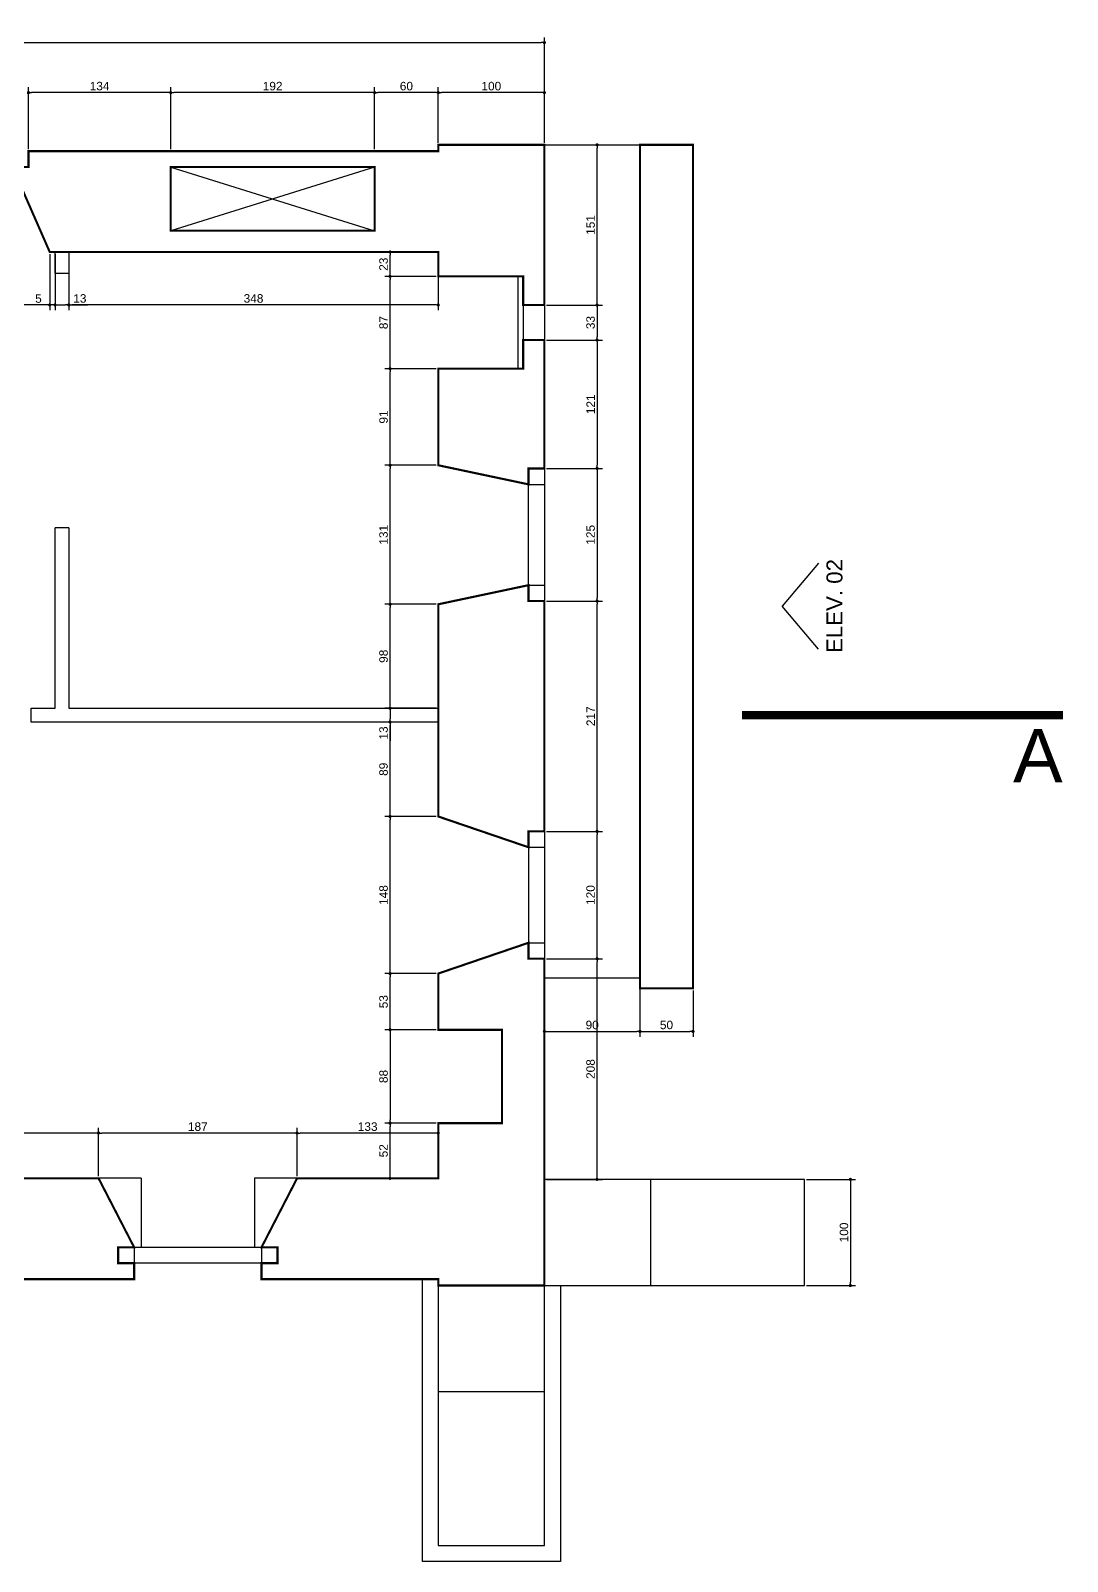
# Model space of a CAD drawing. Extents: x -6493 to 6606, y -1422 to 11651.
# Drawn here: x 396 to 1373, y 2319 to 3761 of the extents above; entities that cross this region are included whole.
import ezdxf

# ---------------------------------------------------------------- set-up
doc = ezdxf.new("R2010")
doc.units = 0
doc.header["$PDMODE"] = 35
doc.linetypes.add('CENTER2', pattern=[28.575, 19.05, -3.175, 3.175, -3.175])
doc.layers.get('0').update_dxf_attribs({"linetype": 'CONTINUOUS'})
doc.layers.get('DEFPOINTS').update_dxf_attribs({"linetype": 'CONTINUOUS'})
for name, color, linetype in [('COTA', 7, 'CONTINUOUS'), ('PAREDE', 7, 'CONTINUOUS'), ('PAREDE_FINA', 7, 'CONTINUOUS')]:
    doc.layers.add(name, color=color, linetype=linetype)
doc.styles.add('TEXTO', font='ARIAL.TTF')
doc.dimstyles.new('COTA', dxfattribs={"dimtxt": 8, "dimasz": 3, "dimexe": 5, "dimexo": 2, "dimgap": 2, "dimtad": 1, "dimdec": 1, "dimdsep": 46, "dimtxsty": 'TEXTO', "dimblk1": 'DOT', "dimblk2": 'DOT', "dimsah": 1, "dimcen": 0, "dimclrd": 256, "dimclre": 256, "dimclrt": 256, "dimadec": 0, "dimazin": 0, "dimtfac": 1, "dimtdec": 4, "dimtmove": 0, "dimatfit": 3, "dimldrblk": 'DOT', "dimfxl": 1, "dimtolj": 1, "dimtzin": 0, "dimarcsym": 0})

# ---------------------------------------------------------------- blocks, each defined once
blk = doc.blocks.new('_DOT')
at = {"color": 0, "linetype": 'ByBlock'}
blk.add_line((-0.5, 0), (-1, 0), dxfattribs=at)
at = {"color": 0, "linetype": 'ByBlock', "const_width": 0.5}
blk.add_lwpolyline([(-0.25, 0, 1), (0.25, 0, 1)], format="xyb", close=True, dxfattribs=at)
blk = doc.blocks.new('*D65')
at = {"layer": 'COTA', "lineweight": -2}
for p, q in [((970, 2856.8), (970, 2813.2)), ((1020, 2856.8), (1020, 2813.2)), ((973, 2818.2), (1017, 2818.2))]:
    blk.add_line(p, q, dxfattribs=at)
at = {"layer": 'DEFPOINTS', "color": 0}
for p in [(970, 2858.8), (1020, 2858.8), (1020, 2818.2)]:
    blk.add_point(p, dxfattribs=at)
at = {"layer": 'COTA', "lineweight": -2, "xscale": 3, "yscale": 3, "zscale": 3, "rotation": 180}
blk.add_blockref('_DOT', (970, 2818.2), dxfattribs=at)
at = {"layer": 'COTA', "lineweight": -2, "xscale": 3, "yscale": 3, "zscale": 3}
blk.add_blockref('_DOT', (1020, 2818.2), dxfattribs=at)
at = {"layer": 'COTA', "insert": (995, 2824.3), "char_height": 8, "attachment_point": 5, "style": 'TEXTO'}
blk.add_mtext('\\A1;50', dxfattribs=at)
blk = doc.blocks.new('*D64')
at = {"layer": 'COTA', "lineweight": -2}
for p, q in [((880, 2886.8), (880, 2813.2)), ((970, 2866.8), (970, 2813.2)), ((883, 2818.2), (967, 2818.2))]:
    blk.add_line(p, q, dxfattribs=at)
at = {"layer": 'DEFPOINTS', "color": 0}
for p in [(880, 2888.8), (970, 2868.8), (970, 2818.2)]:
    blk.add_point(p, dxfattribs=at)
at = {"layer": 'COTA', "lineweight": -2, "xscale": 3, "yscale": 3, "zscale": 3, "rotation": 180}
blk.add_blockref('_DOT', (880, 2818.2), dxfattribs=at)
at = {"layer": 'COTA', "lineweight": -2, "xscale": 3, "yscale": 3, "zscale": 3}
blk.add_blockref('_DOT', (970, 2818.2), dxfattribs=at)
at = {"layer": 'COTA', "insert": (925, 2824.3), "char_height": 8, "attachment_point": 5, "style": 'TEXTO'}
blk.add_mtext('\\A1;90', dxfattribs=at)
blk = doc.blocks.new('*D117')
at = {"layer": 'COTA', "lineweight": -2}
for p, q in [((778, 3220.8), (729.6, 3220.8)), ((734.6, 3125.8), (734.6, 3217.8)), ((778, 3122.8), (729.6, 3122.8))]:
    blk.add_line(p, q, dxfattribs=at)
at = {"layer": 'DEFPOINTS', "color": 0}
for p in [(734.6, 3220.8), (780, 3220.8), (780, 3122.8)]:
    blk.add_point(p, dxfattribs=at)
at = {"layer": 'COTA', "lineweight": -2, "xscale": 3, "yscale": 3, "zscale": 3}
for p, rotation in [((734.6, 3220.8), 90), ((734.6, 3122.8), 270)]:
    blk.add_blockref('_DOT', p, dxfattribs=dict(at, rotation=rotation))
at = {"layer": 'COTA', "insert": (728.5, 3171.8), "char_height": 8, "attachment_point": 5, "rotation": 90, "style": 'TEXTO'}
blk.add_mtext('\\A1;98', dxfattribs=at)
blk = doc.blocks.new('*D109')
at = {"layer": 'COTA', "lineweight": -2}
for p, q in [((882, 3223.8), (934.6, 3223.8)), ((929.6, 3009.8), (929.6, 3220.8)), ((882, 3006.8), (934.6, 3006.8))]:
    blk.add_line(p, q, dxfattribs=at)
at = {"layer": 'DEFPOINTS', "color": 0}
for p in [(880, 3223.8), (929.6, 3223.8), (880, 3006.8)]:
    blk.add_point(p, dxfattribs=at)
at = {"layer": 'COTA', "lineweight": -2, "xscale": 3, "yscale": 3, "zscale": 3}
for p, rotation in [((929.6, 3223.8), 90), ((929.6, 3006.8), 270)]:
    blk.add_blockref('_DOT', p, dxfattribs=dict(at, rotation=rotation))
at = {"layer": 'COTA', "insert": (923.6, 3115.3), "char_height": 8, "attachment_point": 5, "rotation": 90, "style": 'TEXTO'}
blk.add_mtext('\\A1;217', dxfattribs=at)
blk = doc.blocks.new('*D135')
at = {"layer": 'COTA', "lineweight": -2}
for p, q in [((647, 2681.8), (647, 2727.5)), ((780, 2681.8), (780, 2727.5)), ((777, 2722.5), (650, 2722.5))]:
    blk.add_line(p, q, dxfattribs=at)
at = {"layer": 'DEFPOINTS', "color": 0}
for p in [(647, 2722.5), (647, 2679.8), (780, 2679.8)]:
    blk.add_point(p, dxfattribs=at)
at = {"layer": 'COTA', "lineweight": -2, "xscale": 3, "yscale": 3, "zscale": 3, "rotation": 180}
blk.add_blockref('_DOT', (647, 2722.5), dxfattribs=at)
at = {"layer": 'COTA', "lineweight": -2, "xscale": 3, "yscale": 3, "zscale": 3}
blk.add_blockref('_DOT', (780, 2722.5), dxfattribs=at)
at = {"layer": 'COTA', "insert": (713.5, 2728.5), "char_height": 8, "attachment_point": 5, "style": 'TEXTO'}
blk.add_mtext('\\A1;133', dxfattribs=at)
blk = doc.blocks.new('*D106')
at = {"layer": 'COTA', "lineweight": -2}
for p, q in [((1127, 2678.8), (1173.2, 2678.8)), ((1168.2, 2675.8), (1168.2, 2581.8)), ((1127, 2578.8), (1173.2, 2578.8))]:
    blk.add_line(p, q, dxfattribs=at)
at = {"layer": 'DEFPOINTS', "color": 0}
for p in [(1125, 2678.8), (1125, 2578.8), (1168.2, 2578.8)]:
    blk.add_point(p, dxfattribs=at)
at = {"layer": 'COTA', "lineweight": -2, "xscale": 3, "yscale": 3, "zscale": 3}
for p, rotation in [((1168.2, 2678.8), 90), ((1168.2, 2578.8), 270)]:
    blk.add_blockref('_DOT', p, dxfattribs=dict(at, rotation=rotation))
at = {"layer": 'COTA', "insert": (1162.2, 2628.8), "char_height": 8, "attachment_point": 5, "rotation": 90, "style": 'TEXTO'}
blk.add_mtext('\\A1;100', dxfattribs=at)
blk = doc.blocks.new('*D115')
at = {"layer": 'COTA', "lineweight": -2}
for p, q in [((778, 3020.8), (729.6, 3020.8)), ((734.6, 2875.8), (734.6, 3017.8)), ((778, 2872.8), (729.6, 2872.8))]:
    blk.add_line(p, q, dxfattribs=at)
at = {"layer": 'DEFPOINTS', "color": 0}
for p in [(734.6, 3020.8), (780, 3020.8), (780, 2872.8)]:
    blk.add_point(p, dxfattribs=at)
at = {"layer": 'COTA', "lineweight": -2, "xscale": 3, "yscale": 3, "zscale": 3}
for p, rotation in [((734.6, 3020.8), 90), ((734.6, 2872.8), 270)]:
    blk.add_blockref('_DOT', p, dxfattribs=dict(at, rotation=rotation))
at = {"layer": 'COTA', "insert": (728.5, 2946.8), "char_height": 8, "attachment_point": 5, "rotation": 90, "style": 'TEXTO'}
blk.add_mtext('\\A1;148', dxfattribs=at)
blk = doc.blocks.new('*D108')
at = {"layer": 'COTA', "lineweight": -2}
for p, q in [((882, 3006.8), (934.6, 3006.8)), ((929.6, 2889.8), (929.6, 3003.8)), ((882, 2886.8), (934.6, 2886.8))]:
    blk.add_line(p, q, dxfattribs=at)
at = {"layer": 'DEFPOINTS', "color": 0}
for p in [(880, 3006.8), (929.6, 3006.8), (880, 2886.8)]:
    blk.add_point(p, dxfattribs=at)
at = {"layer": 'COTA', "lineweight": -2, "xscale": 3, "yscale": 3, "zscale": 3}
for p, rotation in [((929.6, 3006.8), 90), ((929.6, 2886.8), 270)]:
    blk.add_blockref('_DOT', p, dxfattribs=dict(at, rotation=rotation))
at = {"layer": 'COTA', "insert": (923.5, 2946.8), "char_height": 8, "attachment_point": 5, "rotation": 90, "style": 'TEXTO'}
blk.add_mtext('\\A1;120', dxfattribs=at)
blk = doc.blocks.new('*D107')
at = {"layer": 'COTA', "lineweight": -2}
for p, q in [((882, 2886.8), (934.6, 2886.8)), ((929.6, 2681.8), (929.6, 2883.8)), ((882, 2678.8), (934.6, 2678.8))]:
    blk.add_line(p, q, dxfattribs=at)
at = {"layer": 'DEFPOINTS', "color": 0}
for p in [(880, 2886.8), (929.6, 2886.8), (880, 2678.8)]:
    blk.add_point(p, dxfattribs=at)
at = {"layer": 'COTA', "lineweight": -2, "xscale": 3, "yscale": 3, "zscale": 3}
for p, rotation in [((929.6, 2886.8), 90), ((929.6, 2678.8), 270)]:
    blk.add_blockref('_DOT', p, dxfattribs=dict(at, rotation=rotation))
at = {"layer": 'COTA', "insert": (923.5, 2782.8), "char_height": 8, "attachment_point": 5, "rotation": 90, "style": 'TEXTO'}
blk.add_mtext('\\A1;208', dxfattribs=at)
blk = doc.blocks.new('*D113')
at = {"layer": 'COTA', "lineweight": -2}
for p, q in [((778, 2819.8), (729.6, 2819.8)), ((734.6, 2816.8), (734.6, 2734.8)), ((778, 2731.8), (729.6, 2731.8))]:
    blk.add_line(p, q, dxfattribs=at)
at = {"layer": 'DEFPOINTS', "color": 0}
for p in [(780, 2819.8), (734.6, 2731.8), (780, 2731.8)]:
    blk.add_point(p, dxfattribs=at)
at = {"layer": 'COTA', "lineweight": -2, "xscale": 3, "yscale": 3, "zscale": 3}
for p, rotation in [((734.6, 2819.8), 90), ((734.6, 2731.8), 270)]:
    blk.add_blockref('_DOT', p, dxfattribs=dict(at, rotation=rotation))
at = {"layer": 'COTA', "insert": (728.5, 2775.8), "char_height": 8, "attachment_point": 5, "rotation": 90, "style": 'TEXTO'}
blk.add_mtext('\\A1;88', dxfattribs=at)
blk = doc.blocks.new('*D112')
at = {"layer": 'COTA', "lineweight": -2}
for p, q in [((778, 2731.8), (729.6, 2731.8)), ((734.6, 2682.8), (734.6, 2728.8)), ((778, 2679.8), (729.6, 2679.8))]:
    blk.add_line(p, q, dxfattribs=at)
at = {"layer": 'DEFPOINTS', "color": 0}
for p in [(734.6, 2731.8), (780, 2731.8), (780, 2679.8)]:
    blk.add_point(p, dxfattribs=at)
at = {"layer": 'COTA', "lineweight": -2, "xscale": 3, "yscale": 3, "zscale": 3}
for p, rotation in [((734.6, 2731.8), 90), ((734.6, 2679.8), 270)]:
    blk.add_blockref('_DOT', p, dxfattribs=dict(at, rotation=rotation))
at = {"layer": 'COTA', "insert": (728.5, 2705.8), "char_height": 8, "attachment_point": 5, "rotation": 90, "style": 'TEXTO'}
blk.add_mtext('\\A1;52', dxfattribs=at)
blk = doc.blocks.new('*D114')
at = {"layer": 'COTA', "lineweight": -2}
for p, q in [((778, 2872.8), (729.6, 2872.8)), ((734.6, 2822.8), (734.6, 2869.8)), ((778, 2819.8), (729.6, 2819.8))]:
    blk.add_line(p, q, dxfattribs=at)
at = {"layer": 'DEFPOINTS', "color": 0}
for p in [(734.6, 2872.8), (780, 2872.8), (780, 2819.8)]:
    blk.add_point(p, dxfattribs=at)
at = {"layer": 'COTA', "lineweight": -2, "xscale": 3, "yscale": 3, "zscale": 3}
for p, rotation in [((734.6, 2872.8), 90), ((734.6, 2819.8), 270)]:
    blk.add_blockref('_DOT', p, dxfattribs=dict(at, rotation=rotation))
at = {"layer": 'COTA', "insert": (728.5, 2846.3), "char_height": 8, "attachment_point": 5, "rotation": 90, "style": 'TEXTO'}
blk.add_mtext('\\A1;53', dxfattribs=at)
blk = doc.blocks.new('*D116')
at = {"layer": 'COTA', "lineweight": -2}
for p, q in [((778, 3109.8), (729.6, 3109.8)), ((734.6, 3023.8), (734.6, 3106.8)), ((778, 3020.8), (729.6, 3020.8))]:
    blk.add_line(p, q, dxfattribs=at)
at = {"layer": 'DEFPOINTS', "color": 0}
for p in [(734.6, 3109.8), (780, 3109.8), (780, 3020.8)]:
    blk.add_point(p, dxfattribs=at)
at = {"layer": 'COTA', "lineweight": -2, "xscale": 3, "yscale": 3, "zscale": 3}
for p, rotation in [((734.6, 3109.8), 90), ((734.6, 3020.8), 270)]:
    blk.add_blockref('_DOT', p, dxfattribs=dict(at, rotation=rotation))
at = {"layer": 'COTA', "insert": (728.5, 3065.3), "char_height": 8, "attachment_point": 5, "rotation": 90, "style": 'TEXTO'}
blk.add_mtext('\\A1;89', dxfattribs=at)
blk = doc.blocks.new('*D134')
at = {"layer": 'COTA', "lineweight": -2}
for p, q in [((778, 3122.8), (729.6, 3122.8)), ((734.6, 3119.8), (734.6, 3112.8)), ((778, 3109.8), (729.6, 3109.8)), ((734.6, 3109.8), (734.6, 3092.1))]:
    blk.add_line(p, q, dxfattribs=at)
at = {"layer": 'DEFPOINTS', "color": 0}
for p in [(780, 3122.8), (734.6, 3109.8), (780, 3109.8)]:
    blk.add_point(p, dxfattribs=at)
at = {"layer": 'COTA', "lineweight": -2, "xscale": 3, "yscale": 3, "zscale": 3}
for p, rotation in [((734.6, 3122.8), 90), ((734.6, 3109.8), 270)]:
    blk.add_blockref('_DOT', p, dxfattribs=dict(at, rotation=rotation))
at = {"layer": 'COTA', "insert": (728.5, 3099.5), "char_height": 8, "attachment_point": 5, "rotation": 90, "style": 'TEXTO'}
blk.add_mtext('\\A1;13', dxfattribs=at)
blk = doc.blocks.new('*D137')
at = {"layer": 'COTA', "lineweight": -2}
for p, q in [((279.5, 2681.8), (279.5, 2727.5)), ((460, 2681.8), (460, 2727.5)), ((457, 2722.5), (282.5, 2722.5))]:
    blk.add_line(p, q, dxfattribs=at)
at = {"layer": 'DEFPOINTS', "color": 0}
for p in [(279.5, 2722.5), (279.5, 2679.8), (460, 2679.8)]:
    blk.add_point(p, dxfattribs=at)
at = {"layer": 'COTA', "lineweight": -2, "xscale": 3, "yscale": 3, "zscale": 3, "rotation": 180}
blk.add_blockref('_DOT', (279.5, 2722.5), dxfattribs=at)
at = {"layer": 'COTA', "lineweight": -2, "xscale": 3, "yscale": 3, "zscale": 3}
blk.add_blockref('_DOT', (460, 2722.5), dxfattribs=at)
at = {"layer": 'COTA', "insert": (369.8, 2728.5), "char_height": 8, "attachment_point": 5, "style": 'TEXTO'}
blk.add_mtext('\\A1;180.5', dxfattribs=at)
blk = doc.blocks.new('*D136')
at = {"layer": 'COTA', "lineweight": -2}
for p, q in [((460, 2681.8), (460, 2727.5)), ((647, 2681.8), (647, 2727.5)), ((644, 2722.5), (463, 2722.5))]:
    blk.add_line(p, q, dxfattribs=at)
at = {"layer": 'DEFPOINTS', "color": 0}
for p in [(460, 2722.5), (460, 2679.8), (647, 2679.8)]:
    blk.add_point(p, dxfattribs=at)
at = {"layer": 'COTA', "lineweight": -2, "xscale": 3, "yscale": 3, "zscale": 3, "rotation": 180}
blk.add_blockref('_DOT', (460, 2722.5), dxfattribs=at)
at = {"layer": 'COTA', "lineweight": -2, "xscale": 3, "yscale": 3, "zscale": 3}
blk.add_blockref('_DOT', (647, 2722.5), dxfattribs=at)
at = {"layer": 'COTA', "insert": (553.5, 2728.5), "char_height": 8, "attachment_point": 5, "style": 'TEXTO'}
blk.add_mtext('\\A1;187', dxfattribs=at)
blk = doc.blocks.new('*D131')
at = {"layer": 'COTA', "lineweight": -2}
for p, q in [((432, 3550.8), (432, 3497.9)), ((780, 3550.8), (780, 3497.9)), ((777, 3502.9), (435, 3502.9))]:
    blk.add_line(p, q, dxfattribs=at)
at = {"layer": 'DEFPOINTS', "color": 0}
for p in [(432, 3552.8), (780, 3552.8), (432, 3502.9)]:
    blk.add_point(p, dxfattribs=at)
at = {"layer": 'COTA', "lineweight": -2, "xscale": 3, "yscale": 3, "zscale": 3, "rotation": 180}
blk.add_blockref('_DOT', (432, 3502.9), dxfattribs=at)
at = {"layer": 'COTA', "lineweight": -2, "xscale": 3, "yscale": 3, "zscale": 3}
blk.add_blockref('_DOT', (780, 3502.9), dxfattribs=at)
at = {"layer": 'COTA', "insert": (606, 3509), "char_height": 8, "attachment_point": 5, "style": 'TEXTO'}
blk.add_mtext('\\A1;348', dxfattribs=at)
blk = doc.blocks.new('*D124')
at = {"layer": 'COTA', "lineweight": -2}
for p, q in [((528, 3649.8), (528, 3708)), ((720, 3649.8), (720, 3708)), ((717, 3703), (531, 3703))]:
    blk.add_line(p, q, dxfattribs=at)
at = {"layer": 'DEFPOINTS', "color": 0}
for p in [(528, 3703), (528, 3647.8), (720, 3647.8)]:
    blk.add_point(p, dxfattribs=at)
at = {"layer": 'COTA', "lineweight": -2, "xscale": 3, "yscale": 3, "zscale": 3, "rotation": 180}
blk.add_blockref('_DOT', (528, 3703), dxfattribs=at)
at = {"layer": 'COTA', "lineweight": -2, "xscale": 3, "yscale": 3, "zscale": 3}
blk.add_blockref('_DOT', (720, 3703), dxfattribs=at)
at = {"layer": 'COTA', "insert": (624, 3709.1), "char_height": 8, "attachment_point": 5, "style": 'TEXTO'}
blk.add_mtext('\\A1;192', dxfattribs=at)
blk = doc.blocks.new('*D123')
at = {"layer": 'COTA', "lineweight": -2}
for p, q in [((720, 3649.8), (720, 3708)), ((780, 3655.8), (780, 3708)), ((777, 3703), (723, 3703))]:
    blk.add_line(p, q, dxfattribs=at)
at = {"layer": 'DEFPOINTS', "color": 0}
for p in [(720, 3703), (780, 3653.8), (720, 3647.8)]:
    blk.add_point(p, dxfattribs=at)
at = {"layer": 'COTA', "lineweight": -2, "xscale": 3, "yscale": 3, "zscale": 3, "rotation": 180}
blk.add_blockref('_DOT', (720, 3703), dxfattribs=at)
at = {"layer": 'COTA', "lineweight": -2, "xscale": 3, "yscale": 3, "zscale": 3}
blk.add_blockref('_DOT', (780, 3703), dxfattribs=at)
at = {"layer": 'COTA', "insert": (750, 3709.1), "char_height": 8, "attachment_point": 5, "style": 'TEXTO'}
blk.add_mtext('\\A1;60', dxfattribs=at)
blk = doc.blocks.new('*D122')
at = {"layer": 'COTA', "lineweight": -2}
for p, q in [((780, 3655.8), (780, 3708)), ((880, 3655.8), (880, 3708)), ((877, 3703), (783, 3703))]:
    blk.add_line(p, q, dxfattribs=at)
at = {"layer": 'DEFPOINTS', "color": 0}
for p in [(780, 3703), (780, 3653.8), (880, 3653.8)]:
    blk.add_point(p, dxfattribs=at)
at = {"layer": 'COTA', "lineweight": -2, "xscale": 3, "yscale": 3, "zscale": 3, "rotation": 180}
blk.add_blockref('_DOT', (780, 3703), dxfattribs=at)
at = {"layer": 'COTA', "lineweight": -2, "xscale": 3, "yscale": 3, "zscale": 3}
blk.add_blockref('_DOT', (880, 3703), dxfattribs=at)
at = {"layer": 'COTA', "insert": (830, 3709.1), "char_height": 8, "attachment_point": 5, "style": 'TEXTO'}
blk.add_mtext('\\A1;100', dxfattribs=at)
blk = doc.blocks.new('*D120')
at = {"layer": 'COTA', "lineweight": -2}
for p, q in [((778, 3529.8), (729.6, 3529.8)), ((734.6, 3445.8), (734.6, 3526.8)), ((778, 3442.8), (729.6, 3442.8))]:
    blk.add_line(p, q, dxfattribs=at)
at = {"layer": 'DEFPOINTS', "color": 0}
for p in [(734.6, 3529.8), (780, 3529.8), (780, 3442.8)]:
    blk.add_point(p, dxfattribs=at)
at = {"layer": 'COTA', "lineweight": -2, "xscale": 3, "yscale": 3, "zscale": 3}
for p, rotation in [((734.6, 3529.8), 90), ((734.6, 3442.8), 270)]:
    blk.add_blockref('_DOT', p, dxfattribs=dict(at, rotation=rotation))
at = {"layer": 'COTA', "insert": (728.5, 3486.3), "char_height": 8, "attachment_point": 5, "rotation": 90, "style": 'TEXTO'}
blk.add_mtext('\\A1;87', dxfattribs=at)
blk = doc.blocks.new('*D111')
at = {"layer": 'COTA', "lineweight": -2}
for p, q in [((882, 3653.8), (934.6, 3653.8)), ((929.6, 3505.8), (929.6, 3650.8)), ((882, 3502.8), (934.6, 3502.8))]:
    blk.add_line(p, q, dxfattribs=at)
at = {"layer": 'DEFPOINTS', "color": 0}
for p in [(880, 3653.8), (929.6, 3653.8), (880, 3502.8)]:
    blk.add_point(p, dxfattribs=at)
at = {"layer": 'COTA', "lineweight": -2, "xscale": 3, "yscale": 3, "zscale": 3}
for p, rotation in [((929.6, 3653.8), 90), ((929.6, 3502.8), 270)]:
    blk.add_blockref('_DOT', p, dxfattribs=dict(at, rotation=rotation))
at = {"layer": 'COTA', "insert": (923.5, 3578.3), "char_height": 8, "attachment_point": 5, "rotation": 90, "style": 'TEXTO'}
blk.add_mtext('\\A1;151', dxfattribs=at)
blk = doc.blocks.new('*D110')
at = {"layer": 'COTA', "lineweight": -2}
for p, q in [((882, 3348.8), (934.6, 3348.8)), ((929.6, 3345.8), (929.6, 3226.8)), ((882, 3223.8), (934.6, 3223.8))]:
    blk.add_line(p, q, dxfattribs=at)
at = {"layer": 'DEFPOINTS', "color": 0}
for p in [(880, 3348.8), (880, 3223.8), (929.6, 3223.8)]:
    blk.add_point(p, dxfattribs=at)
at = {"layer": 'COTA', "lineweight": -2, "xscale": 3, "yscale": 3, "zscale": 3}
for p, rotation in [((929.6, 3348.8), 90), ((929.6, 3223.8), 270)]:
    blk.add_blockref('_DOT', p, dxfattribs=dict(at, rotation=rotation))
at = {"layer": 'COTA', "insert": (923.5, 3286.3), "char_height": 8, "attachment_point": 5, "rotation": 90, "style": 'TEXTO'}
blk.add_mtext('\\A1;125', dxfattribs=at)
blk = doc.blocks.new('*D118')
at = {"layer": 'COTA', "lineweight": -2}
for p, q in [((778, 3351.8), (729.6, 3351.8)), ((734.6, 3223.8), (734.6, 3348.8)), ((778, 3220.8), (729.6, 3220.8))]:
    blk.add_line(p, q, dxfattribs=at)
at = {"layer": 'DEFPOINTS', "color": 0}
for p in [(734.6, 3351.8), (780, 3351.8), (780, 3220.8)]:
    blk.add_point(p, dxfattribs=at)
at = {"layer": 'COTA', "lineweight": -2, "xscale": 3, "yscale": 3, "zscale": 3}
for p, rotation in [((734.6, 3351.8), 90), ((734.6, 3220.8), 270)]:
    blk.add_blockref('_DOT', p, dxfattribs=dict(at, rotation=rotation))
at = {"layer": 'COTA', "insert": (728.5, 3286.3), "char_height": 8, "attachment_point": 5, "rotation": 90, "style": 'TEXTO'}
blk.add_mtext('\\A1;131', dxfattribs=at)
blk = doc.blocks.new('*D119')
at = {"layer": 'COTA', "lineweight": -2}
for p, q in [((778, 3442.8), (729.6, 3442.8)), ((734.6, 3354.8), (734.6, 3439.8)), ((778, 3351.8), (729.6, 3351.8))]:
    blk.add_line(p, q, dxfattribs=at)
at = {"layer": 'DEFPOINTS', "color": 0}
for p in [(734.6, 3442.8), (780, 3442.8), (780, 3351.8)]:
    blk.add_point(p, dxfattribs=at)
at = {"layer": 'COTA', "lineweight": -2, "xscale": 3, "yscale": 3, "zscale": 3}
for p, rotation in [((734.6, 3442.8), 90), ((734.6, 3351.8), 270)]:
    blk.add_blockref('_DOT', p, dxfattribs=dict(at, rotation=rotation))
at = {"layer": 'COTA', "insert": (728.5, 3397.3), "char_height": 8, "attachment_point": 5, "rotation": 90, "style": 'TEXTO'}
blk.add_mtext('\\A1;91', dxfattribs=at)
blk = doc.blocks.new('*D121')
at = {"layer": 'COTA', "lineweight": -2}
for p, q in [((778, 3552.8), (729.6, 3552.8)), ((734.6, 3532.8), (734.6, 3549.8)), ((778, 3529.8), (729.6, 3529.8))]:
    blk.add_line(p, q, dxfattribs=at)
at = {"layer": 'DEFPOINTS', "color": 0}
for p in [(734.6, 3552.8), (780, 3552.8), (780, 3529.8)]:
    blk.add_point(p, dxfattribs=at)
at = {"layer": 'COTA', "lineweight": -2, "xscale": 3, "yscale": 3, "zscale": 3}
for p, rotation in [((734.6, 3552.8), 90), ((734.6, 3529.8), 270)]:
    blk.add_blockref('_DOT', p, dxfattribs=dict(at, rotation=rotation))
at = {"layer": 'COTA', "insert": (728.5, 3541.3), "char_height": 8, "attachment_point": 5, "rotation": 90, "style": 'TEXTO'}
blk.add_mtext('\\A1;23', dxfattribs=at)
blk = doc.blocks.new('*D125')
at = {"layer": 'COTA', "lineweight": -2}
for p, q in [((394, 3649.8), (394, 3708)), ((528, 3651.8), (528, 3708)), ((525, 3703), (397, 3703))]:
    blk.add_line(p, q, dxfattribs=at)
at = {"layer": 'DEFPOINTS', "color": 0}
for p in [(394, 3703), (394, 3647.8), (528, 3649.8)]:
    blk.add_point(p, dxfattribs=at)
at = {"layer": 'COTA', "lineweight": -2, "xscale": 3, "yscale": 3, "zscale": 3, "rotation": 180}
blk.add_blockref('_DOT', (394, 3703), dxfattribs=at)
at = {"layer": 'COTA', "lineweight": -2, "xscale": 3, "yscale": 3, "zscale": 3}
blk.add_blockref('_DOT', (528, 3703), dxfattribs=at)
at = {"layer": 'COTA', "insert": (461, 3709.1), "char_height": 8, "attachment_point": 5, "style": 'TEXTO'}
blk.add_mtext('\\A1;134', dxfattribs=at)
blk = doc.blocks.new('*D140')
at = {"layer": 'COTA', "lineweight": -2}
for p, q in [((419, 3550.8), (419, 3497.9)), ((432, 3548.8), (432, 3497.9)), ((422, 3502.9), (429, 3502.9)), ((432, 3502.9), (449.7, 3502.9))]:
    blk.add_line(p, q, dxfattribs=at)
at = {"layer": 'DEFPOINTS', "color": 0}
for p in [(419, 3552.8), (432, 3550.8), (432, 3502.9)]:
    blk.add_point(p, dxfattribs=at)
at = {"layer": 'COTA', "lineweight": -2, "xscale": 3, "yscale": 3, "zscale": 3, "rotation": 180}
blk.add_blockref('_DOT', (419, 3502.9), dxfattribs=at)
at = {"layer": 'COTA', "lineweight": -2, "xscale": 3, "yscale": 3, "zscale": 3}
blk.add_blockref('_DOT', (432, 3502.9), dxfattribs=at)
at = {"layer": 'COTA', "insert": (442.4, 3509), "char_height": 8, "attachment_point": 5, "style": 'TEXTO'}
blk.add_mtext('\\A1;13', dxfattribs=at)
blk = doc.blocks.new('*D141')
at = {"layer": 'COTA', "lineweight": -2}
for p, q in [((414, 3550.8), (414, 3497.9)), ((419, 3550.8), (419, 3497.9)), ((411, 3502.9), (398.7, 3502.9)), ((419, 3502.9), (414, 3502.9)), ((422, 3502.9), (425, 3502.9))]:
    blk.add_line(p, q, dxfattribs=at)
at = {"layer": 'DEFPOINTS', "color": 0}
for p in [(414, 3552.8), (419, 3552.8), (414, 3502.9)]:
    blk.add_point(p, dxfattribs=at)
at = {"layer": 'COTA', "lineweight": -2, "xscale": 3, "yscale": 3, "zscale": 3}
blk.add_blockref('_DOT', (414, 3502.9), dxfattribs=at)
at = {"layer": 'COTA', "lineweight": -2, "xscale": 3, "yscale": 3, "zscale": 3, "rotation": 180}
blk.add_blockref('_DOT', (419, 3502.9), dxfattribs=at)
at = {"layer": 'COTA', "insert": (403.4, 3508.9), "char_height": 8, "attachment_point": 5, "style": 'TEXTO'}
blk.add_mtext('\\A1;5', dxfattribs=at)
blk = doc.blocks.new('*D142')
at = {"layer": 'COTA', "lineweight": -2}
for p, q in [((284, 3550.8), (284, 3497.9)), ((414, 3550.8), (414, 3497.9)), ((411, 3502.9), (287, 3502.9))]:
    blk.add_line(p, q, dxfattribs=at)
at = {"layer": 'DEFPOINTS', "color": 0}
for p in [(284, 3552.8), (414, 3552.8), (284, 3502.9)]:
    blk.add_point(p, dxfattribs=at)
at = {"layer": 'COTA', "lineweight": -2, "xscale": 3, "yscale": 3, "zscale": 3, "rotation": 180}
blk.add_blockref('_DOT', (284, 3502.9), dxfattribs=at)
at = {"layer": 'COTA', "lineweight": -2, "xscale": 3, "yscale": 3, "zscale": 3}
blk.add_blockref('_DOT', (414, 3502.9), dxfattribs=at)
at = {"layer": 'COTA', "insert": (349, 3509), "char_height": 8, "attachment_point": 5, "style": 'TEXTO'}
blk.add_mtext('\\A1;130', dxfattribs=at)
blk = doc.blocks.new('*D150')
at = {"layer": 'COTA', "lineweight": -2}
for p, q in [((882, 3502.8), (934.6, 3502.8)), ((929.6, 3499.8), (929.6, 3472.8)), ((882, 3469.8), (934.6, 3469.8))]:
    blk.add_line(p, q, dxfattribs=at)
at = {"layer": 'DEFPOINTS', "color": 0}
for p in [(880, 3502.8), (880, 3469.8), (929.6, 3469.8)]:
    blk.add_point(p, dxfattribs=at)
at = {"layer": 'COTA', "lineweight": -2, "xscale": 3, "yscale": 3, "zscale": 3}
for p, rotation in [((929.6, 3502.8), 90), ((929.6, 3469.8), 270)]:
    blk.add_blockref('_DOT', p, dxfattribs=dict(at, rotation=rotation))
at = {"layer": 'COTA', "insert": (923.5, 3486.3), "char_height": 8, "attachment_point": 5, "rotation": 90, "style": 'TEXTO'}
blk.add_mtext('\\A1;33', dxfattribs=at)
blk = doc.blocks.new('*D151')
at = {"layer": 'COTA', "lineweight": -2}
for p, q in [((882, 3469.8), (934.6, 3469.8)), ((929.6, 3466.8), (929.6, 3351.8)), ((882, 3348.8), (934.6, 3348.8))]:
    blk.add_line(p, q, dxfattribs=at)
at = {"layer": 'DEFPOINTS', "color": 0}
for p in [(880, 3469.8), (880, 3348.8), (929.6, 3348.8)]:
    blk.add_point(p, dxfattribs=at)
at = {"layer": 'COTA', "lineweight": -2, "xscale": 3, "yscale": 3, "zscale": 3}
for p, rotation in [((929.6, 3469.8), 90), ((929.6, 3348.8), 270)]:
    blk.add_blockref('_DOT', p, dxfattribs=dict(at, rotation=rotation))
at = {"layer": 'COTA', "insert": (923.6, 3409.3), "char_height": 8, "attachment_point": 5, "rotation": 90, "style": 'TEXTO'}
blk.add_mtext('\\A1;121', dxfattribs=at)
blk = doc.blocks.new('*D222')
at = {"layer": 'COTA', "lineweight": -2}
for p, q in [((-5904, 3655.8), (-5904, 3755.1)), ((880, 3655.8), (880, 3755.1)), ((-5901, 3750.1), (877, 3750.1))]:
    blk.add_line(p, q, dxfattribs=at)
at = {"layer": 'DEFPOINTS', "color": 0}
for p in [(880, 3750.1), (-5904, 3653.8), (880, 3653.8)]:
    blk.add_point(p, dxfattribs=at)
at = {"layer": 'COTA', "lineweight": -2, "xscale": 3, "yscale": 3, "zscale": 3, "rotation": 180}
blk.add_blockref('_DOT', (-5904, 3750.1), dxfattribs=at)
at = {"layer": 'COTA', "lineweight": -2, "xscale": 3, "yscale": 3, "zscale": 3}
blk.add_blockref('_DOT', (880, 3750.1), dxfattribs=at)
at = {"layer": 'COTA', "insert": (-2512, 3756.2), "char_height": 8, "attachment_point": 5, "style": 'TEXTO'}
blk.add_mtext('\\A1;6784', dxfattribs=at)

msp = doc.modelspace()

# ---------------------------------------------------------------- linework, layer by layer
at = {"layer": 'PAREDE', "const_width": 2}
for points in [[(414.03, 3552.81), (379.03, 3632.81), (394.03, 3632.81), (394.03, 3647.81), (780.03, 3647.81), (780.03, 3653.81), (880.03, 3653.81), (880.03, 3502.81), (860.03, 3502.81), (860.03, 3529.81), (780.03, 3529.81), (780.03, 3552.81)], [(1020.03, 3653.81), (1020.03, 2858.81), (970.03, 2858.81), (970.03, 3653.81)], [(720.03, 3632.81), (720.03, 3572.81), (528.03, 3572.81), (528.03, 3632.81)], [(880.03, 3469.81), (880.03, 3348.81), (865.03, 3348.81), (865.03, 3333.81), (780.03, 3351.81), (780.03, 3442.81), (860.03, 3442.81), (860.03, 3469.81)], [(880.03, 3006.81), (865.03, 3006.81), (865.03, 2991.81), (780.03, 3020.81), (780.03, 3220.81), (865.03, 3238.81), (865.03, 3223.81), (880.03, 3223.81)], [(613.53, 2614.81), (647.03, 2679.81), (780.03, 2679.81), (780.03, 2731.81), (840.03, 2731.81), (840.03, 2819.81), (780.03, 2819.81), (780.03, 2872.81), (865.03, 2901.81), (865.03, 2886.81), (880.03, 2886.81), (880.03, 2578.81), (780.03, 2578.81), (780.03, 2584.81), (613.53, 2584.81), (613.53, 2599.81), (628.53, 2599.81), (628.53, 2614.81)], [(493.53, 2614.81), (478.53, 2614.81), (478.53, 2599.81), (493.53, 2599.81), (493.53, 2584.81), (39.53, 2584.81), (39.53, 2599.81), (54.53, 2599.81), (54.53, 2614.81), (39.53, 2614.81), (76.53, 2679.81), (460.03, 2679.81)]]:
    msp.add_lwpolyline(points, close=True, dxfattribs=at)
at = {"layer": 'PAREDE_FINA'}
for points in [[(880.03, 3653.81), (970.03, 3653.81)], [(720.03, 3632.81), (528.03, 3572.81)], [(528.03, 3632.81), (720.03, 3572.81)], [(419.03, 3532.81), (419.03, 3552.81)], [(432.03, 3552.81), (432.03, 3532.81)], [(419.03, 3532.81), (432.03, 3532.81)], [(855.03, 3529.81), (855.03, 3442.81)], [(860.03, 3502.81), (860.03, 3469.81)], [(880.03, 3502.81), (880.03, 3469.81)], [(880.03, 3348.81), (880.03, 3223.81)], [(865.03, 3238.81), (865.03, 3333.81), (880.03, 3333.81)], [(419.03, 3122.81), (419.03, 3292.81)], [(432.03, 3292.81), (419.03, 3292.81)], [(432.03, 3292.81), (432.03, 3122.81)], [(1138.11, 3259.56), (1103.94, 3219.08)], [(865.03, 3238.81), (880.03, 3238.81)], [(1138.11, 3178.6), (1103.94, 3219.08)], [(396.53, 3122.81), (419.03, 3122.81)], [(396.53, 3109.81), (396.53, 3122.81)], [(432.03, 3122.81), (780.03, 3122.81)], [(780.03, 3109.81), (396.53, 3109.81)], [(880.03, 3006.81), (880.03, 2886.81)], [(865.03, 2991.81), (865.03, 2901.81)], [(865.03, 2991.81), (880.03, 2991.81)], [(865.03, 2901.81), (880.03, 2901.81)], [(880.03, 2868.81), (970.03, 2868.81)], [(500.03, 2679.81), (460.03, 2679.81)], [(500.03, 2679.81), (500.03, 2614.81)], [(607.03, 2679.81), (607.03, 2614.81)], [(647.03, 2679.81), (607.03, 2679.81)], [(880.03, 2578.81), (1125.03, 2578.81), (1125.03, 2678.81), (880.03, 2678.81)], [(980.03, 2678.81), (980.03, 2578.81)], [(493.53, 2614.81), (613.53, 2614.81)], [(493.53, 2614.81), (493.53, 2599.81)], [(613.53, 2614.81), (613.53, 2599.81)], [(613.53, 2599.81), (493.53, 2599.81)], [(765.03, 2318.81), (765.03, 2584.81)], [(895.03, 2578.81), (895.03, 2318.81), (765.03, 2318.81)], [(780.03, 2578.81), (780.03, 2333.81)], [(880.03, 2333.81), (880.03, 2578.81)], [(780.03, 2478.81), (880.03, 2478.81)], [(780.03, 2333.81), (880.03, 2333.81)]]:
    msp.add_lwpolyline(points, dxfattribs=at)
at = {"layer": 'PAREDE_FINA', "linetype": 'CENTER2', "ltscale": 3, "const_width": 8}
msp.add_lwpolyline([(1066.1, 3116.31), (1368.62, 3116.31)], dxfattribs=at)

# ---------------------------------------------------------------- texts
at = {"layer": 'PAREDE_FINA', "style": 'TEXTO', "text_generation_flag": 6}
msp.add_text('ELEV. 02', height=15, rotation=270, dxfattribs=at).set_placement((1160.71, 3174.92))
at = {"layer": 'PAREDE_FINA', "style": 'TEXTO'}
msp.add_text('A', height=50, dxfattribs=at).set_placement((1321.54, 3053.16))

# ---------------------------------------------------------------- dimensions: what is measured, and where the dimension line sits
at = {"layer": 'COTA'}
for base, p1, p2, picture, middle in [((880.03, 3750.11), (-5903.97, 3653.81), (880.03, 3653.81), '*D222', (-2511.97, 3756.19)), ((284.03, 3502.88), (414.03, 3552.81), (284.03, 3552.81), '*D142', (349.03, 3508.96)), ((414.03, 3502.88), (419.03, 3552.81), (414.03, 3552.81), '*D141', (403.38, 3508.94)), ((432.03, 3502.88), (419.03, 3552.81), (432.03, 3550.81), '*D140', (442.39, 3508.96)), ((970.03, 2818.22), (880.03, 2888.81), (970.03, 2868.81), '*D64', (925.03, 2824.3)), ((1020.03, 2818.22), (970.03, 2858.81), (1020.03, 2858.81), '*D65', (995.03, 2824.3))]:
    dim = msp.add_linear_dim(base=base, p1=p1, p2=p2, dimstyle='COTA', dxfattribs=at)
    dim.commit()
    dim.dimension.update_dxf_attribs({"geometry": picture, "text_midpoint": middle})
for base, p1, p2, angle, picture, middle in [((394.03, 3703.01), (528.03, 3649.81), (394.03, 3647.81), 180, '*D125', (461.03, 3709.1)), ((528.03, 3703.01), (720.03, 3647.81), (528.03, 3647.81), 180, '*D124', (624.03, 3709.09)), ((720.03, 3703.01), (780.03, 3653.81), (720.03, 3647.81), 180, '*D123', (750.03, 3709.09)), ((780.03, 3703.01), (880.03, 3653.81), (780.03, 3653.81), 180, '*D122', (830.03, 3709.09)), ((929.59, 3653.81), (880.03, 3502.81), (880.03, 3653.81), 90, '*D111', (923.5, 3578.31)), ((432.03, 3502.88), (780.03, 3552.81), (432.03, 3552.81), 180, '*D131', (606.03, 3508.96)), ((734.63, 3552.81), (780.03, 3529.81), (780.03, 3552.81), 90, '*D121', (728.54, 3541.31)), ((734.63, 3529.81), (780.03, 3442.81), (780.03, 3529.81), 90, '*D120', (728.55, 3486.31)), ((929.59, 3469.81), (880.03, 3502.81), (880.03, 3469.81), 90, '*D150', (923.5, 3486.31)), ((929.59, 3348.81), (880.03, 3469.81), (880.03, 3348.81), 90, '*D151', (923.57, 3409.31)), ((734.63, 3442.81), (780.03, 3351.81), (780.03, 3442.81), 90, '*D119', (728.55, 3397.31)), ((734.63, 3351.81), (780.03, 3220.81), (780.03, 3351.81), 90, '*D118', (728.54, 3286.31)), ((929.59, 3223.81), (880.03, 3348.81), (880.03, 3223.81), 90, '*D110', (923.5, 3286.31)), ((734.63, 3220.81), (780.03, 3122.81), (780.03, 3220.81), 90, '*D117', (728.55, 3171.81)), ((929.59, 3223.81), (880.03, 3006.81), (880.03, 3223.81), 90, '*D109', (923.57, 3115.31)), ((734.63, 3109.81), (780.03, 3122.81), (780.03, 3109.81), 90, '*D134', (728.54, 3099.46)), ((734.63, 3109.81), (780.03, 3020.81), (780.03, 3109.81), 90, '*D116', (728.55, 3065.31)), ((734.63, 3020.81), (780.03, 2872.81), (780.03, 3020.81), 90, '*D115', (728.55, 2946.81)), ((929.59, 3006.81), (880.03, 2886.81), (880.03, 3006.81), 90, '*D108', (923.5, 2946.81)), ((929.59, 2886.81), (880.03, 2678.81), (880.03, 2886.81), 90, '*D107', (923.5, 2782.81)), ((734.63, 2872.81), (780.03, 2819.81), (780.03, 2872.81), 90, '*D114', (728.54, 2846.31)), ((734.63, 2731.81), (780.03, 2819.81), (780.03, 2731.81), 90, '*D113', (728.55, 2775.81)), ((279.53, 2722.46), (460.03, 2679.81), (279.53, 2679.81), 180, '*D137', (369.78, 2728.55)), ((460.03, 2722.46), (647.03, 2679.81), (460.03, 2679.81), 180, '*D136', (553.53, 2728.55)), ((647.03, 2722.46), (780.03, 2679.81), (647.03, 2679.81), 180, '*D135', (713.53, 2728.55)), ((734.63, 2731.81), (780.03, 2679.81), (780.03, 2731.81), 90, '*D112', (728.55, 2705.81)), ((1168.25, 2578.81), (1125.03, 2678.81), (1125.03, 2578.81), 90, '*D106', (1162.16, 2628.81))]:
    dim = msp.add_linear_dim(base=base, p1=p1, p2=p2, angle=angle, dimstyle='COTA', dxfattribs=at)
    dim.commit()
    dim.dimension.update_dxf_attribs({"geometry": picture, "text_midpoint": middle})

doc.saveas('drawing.dxf')
